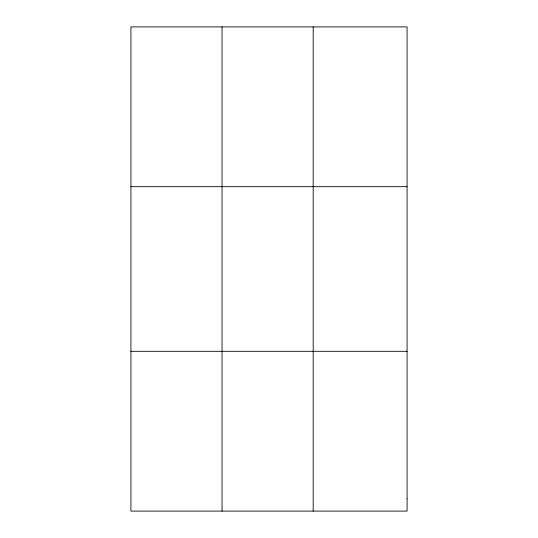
<?xml version="1.0" encoding="UTF-8"?>
<svg xmlns="http://www.w3.org/2000/svg" width="538" height="538" viewBox="0 0 538 538"><rect width="100%" height="100%" fill="white"/><g stroke="black" fill="none" stroke-linecap="round" stroke-linejoin="round"><path stroke-width="0.81" d="M222.053 26.9L222.053 511.1M313.183 26.9L313.183 511.1M130.922 186.686L407.078 186.686M130.922 351.314L407.078 351.314M407.078 498.807L407.078 511.1L130.922 511.1L130.922 26.9L407.078 26.9L407.078 498.807"/></g></svg>
